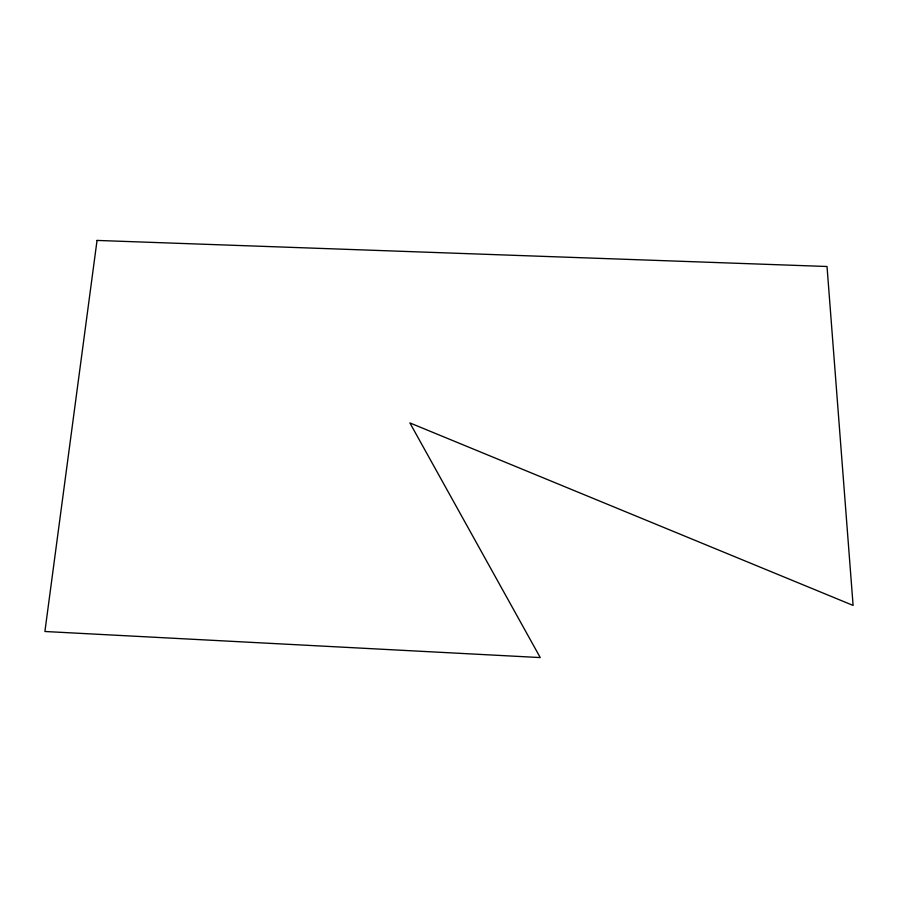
<?xml version="1.0" encoding="UTF-8"?>
<svg xmlns="http://www.w3.org/2000/svg" width="898" height="898" viewBox="0 0 898 898"><rect width="100%" height="100%" fill="white"/><g stroke="black" fill="none" stroke-linecap="round" stroke-linejoin="round"><path stroke-width="1.35" d="M97.04 240.428L44.9 631.496L540.248 657.572L409.892 422.924L853.1 605.42L827.024 266.504L97.04 240.428"/></g></svg>
